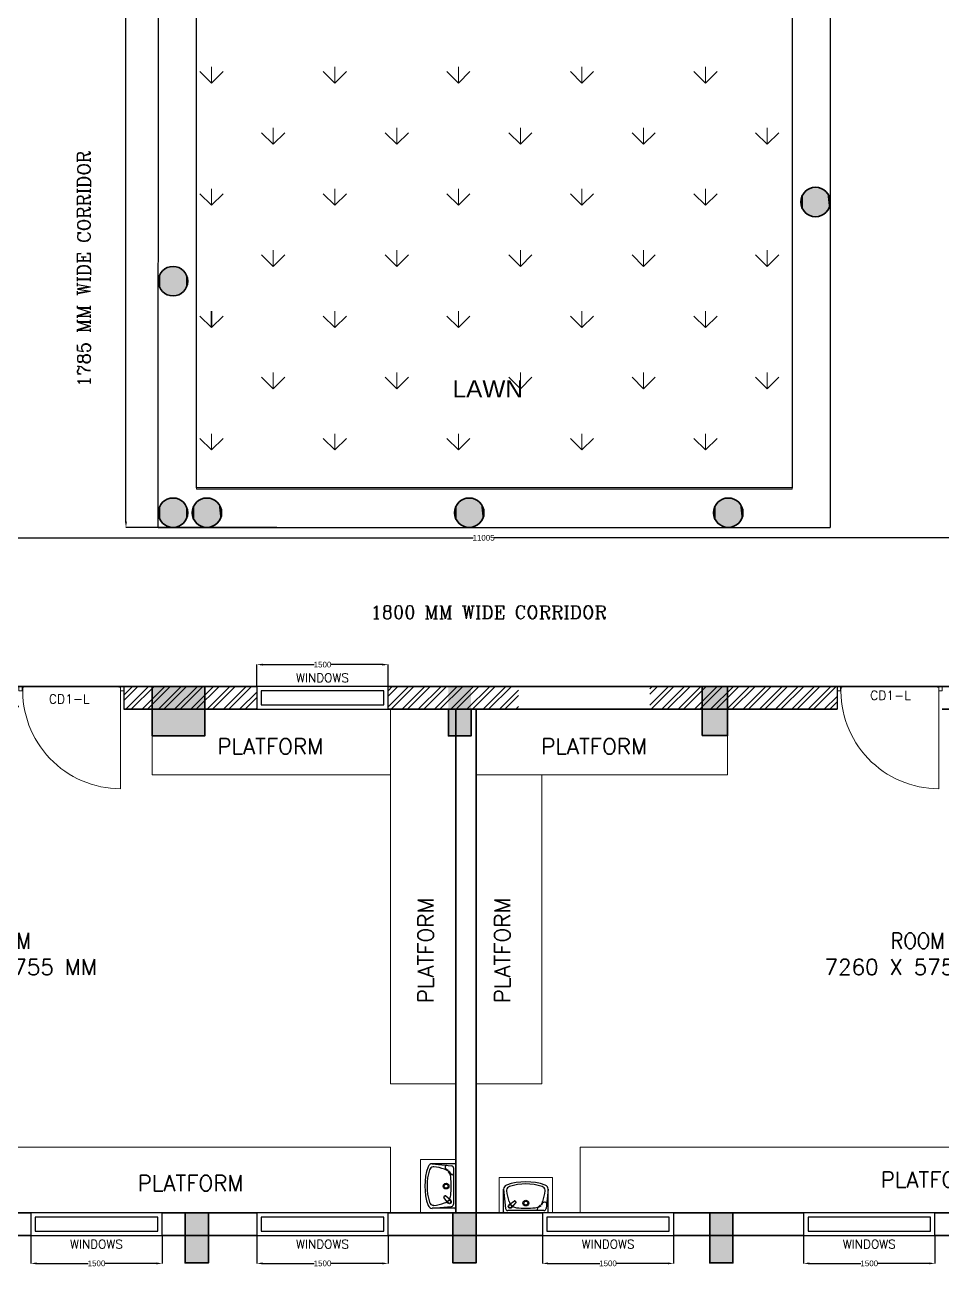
# Model space of a CAD drawing. Extents: x -29638 to 39922, y -31742 to 20224.
# Drawn here: x 15656 to 26139, y -20351 to -6149 of the extents above; entities that cross this region are included whole.
import ezdxf

# ---------------------------------------------------------------- set-up
doc = ezdxf.new("R2010")
doc.units = 0
doc.header["$LTSCALE"] = 0.5
doc.header["$MEASUREMENT"] = 0
doc.header["$PDMODE"] = 32
for name, color, linetype, lineweight in [('1', 7, 'Continuous', 9), ('1200x2100 Door', 5, 'Continuous', 5), ('COL', 1, 'Continuous', 35), ('Furniture', 30, 'Continuous', 13), ('Hatch-1', 8, 'Continuous', 5), ('wall-1', 7, 'Continuous', 35)]:
    doc.layers.add(name, color=color, linetype=linetype, lineweight=lineweight)
for name, color, linetype in [('Asbuilt', 7, 'Continuous'), ('PDF_Text', 5, 'Continuous'), ('PDF_WALL', 1, 'Continuous'), ('SA-FUR', 3, 'Continuous'), ('WC-DET1', 8, 'Continuous'), ('WC-DET2', 10, 'Continuous'), ('WC-OUT', 7, 'Continuous')]:
    doc.layers.add(name, color=color, linetype=linetype)
doc.styles.add('PDF Arial', font='arial.ttf')
doc.styles.add('RomanS', font='romans.shx')
doc.styles.get("Standard").update_dxf_attribs({"font": 'arial.ttf'})
doc.dimstyles.new('Sa-dim', dxfattribs={"dimtxt": 65, "dimasz": 65, "dimexe": 0, "dimexo": 0, "dimtad": 0, "dimdec": 0, "dimdsep": 46, "dimtxsty": 'Standard', "dimcen": 0, "dimclrd": 7, "dimclre": 7, "dimclrt": 1, "dimadec": 0, "dimazin": 0, "dimtfac": 1, "dimtdec": 0, "dimtmove": 0, "dimatfit": 3, "dimfxl": 1, "dimarcsym": 0})
pattern_1 = [(45, (-68891.78, 2e-13), (-92.80777, 92.80777), []), (45, (-68829.9, 2e-13), (-92.80777, 92.80777), [])]

# ---------------------------------------------------------------- blocks, each defined once
blk = doc.blocks.new('*U71')
at = {"color": 5}
blk.add_wipeout([(50, 400), (50, 240), (1450, 240), (1450, 400)], dxfattribs=at)
blk.add_wipeout([(0, 450), (0, 190), (1500, 190), (1500, 450)], dxfattribs=at)
for points in [[(0, 450), (0, 190), (1500, 190), (1500, 450)], [(50, 400), (50, 240), (1450, 240), (1450, 400)]]:
    blk.add_lwpolyline(points, close=True, dxfattribs=at)
blk = doc.blocks.new('*D82')
at = {"layer": 'Defpoints', "color": 0}
for p in [(18307, -19988), (19807, -19988), (19807, -20308)]:
    blk.add_point(p, dxfattribs=at)
at = {"layer": 'SA-FUR', "color": 7, "lineweight": -2}
for p, q in [((18307, -19988), (18307, -20308)), ((19807, -19988), (19807, -20308)), ((18372, -20308), (18962, -20308)), ((19742, -20308), (19151, -20308))]:
    blk.add_line(p, q, dxfattribs=at)
at = {"layer": 'SA-FUR', "color": 7}
for points in [[(18372, -20297), (18372, -20319), (18307, -20308)], [(19742, -20297), (19742, -20319), (19807, -20308)]]:
    blk.add_solid(points, dxfattribs=at)
at = {"layer": 'SA-FUR', "color": 1, "insert": (19057, -20308), "char_height": 65, "attachment_point": 5}
blk.add_mtext('1500', dxfattribs=at)
blk = doc.blocks.new('*D83')
at = {"layer": 'Defpoints', "color": 0}
for p in [(24556, -19988), (26056, -19988), (26056, -20308)]:
    blk.add_point(p, dxfattribs=at)
at = {"layer": 'SA-FUR', "color": 7, "lineweight": -2}
for p, q in [((24556, -19988), (24556, -20308)), ((26056, -19988), (26056, -20308)), ((24621, -20308), (25211, -20308)), ((25991, -20308), (25400, -20308))]:
    blk.add_line(p, q, dxfattribs=at)
at = {"layer": 'SA-FUR', "color": 7}
for points in [[(24621, -20297), (24621, -20319), (24556, -20308)], [(25991, -20297), (25991, -20319), (26056, -20308)]]:
    blk.add_solid(points, dxfattribs=at)
at = {"layer": 'SA-FUR', "color": 1, "insert": (25306, -20308), "char_height": 65, "attachment_point": 5}
blk.add_mtext('1500', dxfattribs=at)
blk = doc.blocks.new('*D91')
at = {"layer": 'Defpoints', "color": 0}
for p in [(19807, -13463), (18307, -13713), (19807, -13713)]:
    blk.add_point(p, dxfattribs=at)
at = {"layer": 'SA-FUR', "color": 7, "lineweight": -2}
for p, q in [((18307, -13713), (18307, -13463)), ((18372, -13463), (18962, -13463)), ((19742, -13463), (19151, -13463)), ((19807, -13713), (19807, -13463))]:
    blk.add_line(p, q, dxfattribs=at)
at = {"layer": 'SA-FUR', "color": 7}
for points in [[(18372, -13452), (18372, -13474), (18307, -13463)], [(19742, -13452), (19742, -13474), (19807, -13463)]]:
    blk.add_solid(points, dxfattribs=at)
at = {"layer": 'SA-FUR', "color": 1, "insert": (19057, -13463), "char_height": 65, "attachment_point": 5}
blk.add_mtext('1500', dxfattribs=at)
blk = doc.blocks.new('*D93')
at = {"layer": 'Defpoints', "color": 0}
for p in [(15724, -19988), (17224, -19988), (17224, -20308)]:
    blk.add_point(p, dxfattribs=at)
at = {"layer": 'SA-FUR', "color": 7, "lineweight": -2}
for p, q in [((15724, -19988), (15724, -20308)), ((17224, -19988), (17224, -20308)), ((15789, -20308), (16379, -20308)), ((17159, -20308), (16568, -20308))]:
    blk.add_line(p, q, dxfattribs=at)
at = {"layer": 'SA-FUR', "color": 7}
for points in [[(15789, -20297), (15789, -20319), (15724, -20308)], [(17159, -20297), (17159, -20319), (17224, -20308)]]:
    blk.add_solid(points, dxfattribs=at)
at = {"layer": 'SA-FUR', "color": 1, "insert": (16474, -20308), "char_height": 65, "attachment_point": 5}
blk.add_mtext('1500', dxfattribs=at)
blk = doc.blocks.new('SD 1200x2100')
at = {"layer": '1200x2100 Door'}
for p, q in [((289771, 46662), (289771, 46712)), ((289771, 46712), (289829, 46712)), ((289771, 46662), (289771, 46712)), ((289771, 46662), (289809, 46662)), ((289809, 46662), (289809, 46705)), ((289809, 46705), (289829, 46705)), ((289829, 46705), (289829, 46712)), ((290971, 46712), (290913, 46712)), ((290913, 46705), (290913, 46712)), ((290933, 46705), (290913, 46705)), ((290933, 46662), (290933, 46705)), ((290971, 46662), (290933, 46662)), ((290933, 46662), (290933, 45544)), ((290971, 46662), (290971, 46712))]:
    blk.add_line(p, q, dxfattribs=at)
blk.add_arc((290933, 46662), 1118, 177.4426, 270, dxfattribs=at)
blk = doc.blocks.new('A$Cf2d5b89f')
at = {"layer": 'WC-DET1'}
for p, q in [((-254, -268), (-232, -47)), ((-207, -25), (207, -25)), ((-183, -88), (-191, -109)), ((-178, -92), (-182, -88)), ((-172, -75), (-142, -59)), ((-169, -80), (-172, -77)), ((165, -57), (112, -115)), ((112, -122), (124, -135)), ((194, -88), (131, -135)), ((254, -268), (232, -47))]:
    blk.add_line(p, q, dxfattribs=at)
for centre, radius in [((0, -110), 22.5), ((180, -72), 17.5)]:
    blk.add_circle(centre, radius, dxfattribs=at)
for centre, radius, start, end in [((-216, -94), 25.6, 209.6765, 262.1744), ((-207, -50), 25, 90, 174.1371), ((264, -296), 487, 159.6568, 174.6623), ((-212, -44), 76.2, 264.3519, 268.5983), ((-212, -95), 25, 266.931, 325.9016), ((-96, -156), 100, 144.6532, 162.9621), ((-182, -89), 1, 43.4655, 145.9016), ((-182, -95), 5, 324.6532, 43.4655), ((-171, -76), 1, 121.0294, 223.4655), ((-165, -77), 5, 223.4655, 311.0008), ((-96, -156), 100, 95.5686, 131.0008), ((-143, -37), 12.3, 18.1286, 87.6417), ((-155, -38), 25, 301.0294, 0), ((-153, -41), 23.3, 7.7155, 21.1094), ((0, -1029), 978, 83.7806, 96.2194), ((96, -156), 100, 56.8383, 84.4314), ((115, -119), 5, 135.3271, 224.3233), ((127, -131), 5, 224.3233, 307.4212), ((96, -156), 100, 17.0379, 34.3564), ((-264, -296), 487, 5.3377, 20.3432), ((207, -50), 25, 5.8629, 90), ((-190, -254), 30, 172.6512, 189.1116), ((-171, -251), 50, 189.1116, 252.9473), ((171, -251), 50, 287.0527, 350.8884), ((190, -254), 30, 350.8884, 7.3488), ((0, 290), 618, 252.5422, 287.4578)]:
    blk.add_arc(centre, radius, start, end, dxfattribs=at)
at = {"layer": 'WC-DET2'}
for centre, radius in [((0, -110), 32.5), ((180, -72), 21.4)]:
    blk.add_circle(centre, radius, dxfattribs=at)
at = {"layer": 'WC-OUT'}
for p, q in [((-245, 0), (245, 0)), ((-254, -10), (-254, -268)), ((254, -10), (254, -268))]:
    blk.add_line(p, q, dxfattribs=at)
for centre, radius, start, end in [((-245, -10), 10, 90, 180), ((245, -10), 10, 0, 90), ((-205, -268), 50, 180, 250.8279), ((205, -268), 50, 289.1721, 0), ((0, 320), 673, 250.8279, 289.1721)]:
    blk.add_arc(centre, radius, start, end, dxfattribs=at)
blk = doc.blocks.new('A$C40424e03')
blk.add_lwpolyline([(674, 1604), (1282, 1604), (1282, 2007), (674, 2007)], close=True)
at = {"xscale": -1}
blk.add_blockref('A$Cf2d5b89f', (978, 2007), dxfattribs=at)
blk = doc.blocks.new('*D108')
at = {"layer": 'Defpoints', "color": 0}
for p in [(21570, -19988), (23070, -19988), (23070, -20308)]:
    blk.add_point(p, dxfattribs=at)
at = {"layer": 'SA-FUR', "color": 7, "lineweight": -2}
for p, q in [((21570, -19988), (21570, -20308)), ((23070, -19988), (23070, -20308)), ((21635, -20308), (22226, -20308)), ((23005, -20308), (22415, -20308))]:
    blk.add_line(p, q, dxfattribs=at)
at = {"layer": 'SA-FUR', "color": 7}
for points in [[(21635, -20297), (21635, -20319), (21570, -20308)], [(23005, -20297), (23005, -20319), (23070, -20308)]]:
    blk.add_solid(points, dxfattribs=at)
at = {"layer": 'SA-FUR', "color": 1, "insert": (22320, -20308), "char_height": 65, "attachment_point": 5}
blk.add_mtext('1500', dxfattribs=at)
blk = doc.blocks.new('*D157')
at = {"color": 7, "lineweight": -2}
for p, q in [((18534, 6685), (16811, 6685)), ((16811, 6620), (16811, -2486)), ((16811, -11830), (16811, -2725)), ((18534, -11895), (16811, -11895))]:
    blk.add_line(p, q, dxfattribs=at)
at = {"color": 7}
for points in [[(16800, 6620), (16822, 6620), (16811, 6685)], [(16800, -11830), (16822, -11830), (16811, -11895)]]:
    blk.add_solid(points, dxfattribs=at)
at = {"layer": 'Defpoints', "color": 0}
for p in [(18534, 6685), (16811, -11895), (18534, -11895)]:
    blk.add_point(p, dxfattribs=at)
at = {"color": 1, "insert": (16811, -2605), "char_height": 65, "attachment_point": 5, "rotation": 90}
blk.add_mtext('18580', dxfattribs=at)
blk = doc.blocks.new('*D159')
at = {"color": 7, "lineweight": -2}
for p, q in [((15461, -12013), (20778, -12013)), ((26336, -12013), (21018, -12013))]:
    blk.add_line(p, q, dxfattribs=at)
at = {"color": 7}
for points in [[(15461, -12002), (15461, -12024), (15396, -12013)], [(26336, -12002), (26336, -12024), (26401, -12013)]]:
    blk.add_solid(points, dxfattribs=at)
at = {"layer": 'Defpoints', "color": 0}
for p in [(15396, -12013), (26401, -12013), (26401, -12013)]:
    blk.add_point(p, dxfattribs=at)
at = {"color": 1, "insert": (20898, -12013), "char_height": 65, "attachment_point": 5}
blk.add_mtext('11005', dxfattribs=at)

msp = doc.modelspace()

# ---------------------------------------------------------------- hatches: boundary and pattern name
at = {"layer": 'COL'}
h = msp.add_hatch(color=256, dxfattribs=at)
h.dxf.hatch_style = 1
h.paths.add_polyline_path([(17711.6, -13713.3), (17111.6, -13713.3), (17111.6, -14278.3), (17711.6, -14278.3)])
h = msp.add_hatch(color=256, dxfattribs=at)
h.dxf.hatch_style = 1
h.paths.add_polyline_path([(20755.6, -13713.3), (20495.6, -13713.3), (20495.6, -14278.3), (20755.6, -14278.3)])
h = msp.add_hatch(color=256, dxfattribs=at)
h.dxf.hatch_style = 1
h.paths.add_polyline_path([(23685.6, -13713.3), (23395.6, -13713.3), (23395.6, -14273.3), (23685.6, -14273.3)])
h = msp.add_hatch(color=256, dxfattribs=at)
h.dxf.hatch_style = 1
h.paths.add_polyline_path([(17752.6, -19728.3), (17487.6, -19728.3), (17487.6, -20303.3), (17752.6, -20303.3)])
h = msp.add_hatch(color=256, dxfattribs=at)
h.dxf.hatch_style = 1
h.paths.add_polyline_path([(20812.6, -19728.3), (20547.6, -19728.3), (20547.6, -20303.3), (20812.6, -20303.3)])
h = msp.add_hatch(color=256, dxfattribs=at)
h.dxf.hatch_style = 1
h.paths.add_polyline_path([(23747.6, -19728.3), (23482.6, -19728.3), (23482.6, -20303.3), (23747.6, -20303.3)])
at = {"layer": 'Hatch-1'}
h = msp.add_hatch(dxfattribs=at)
h.set_pattern_fill('ANSI32,_O', color=256, scale=350)
h.set_pattern_definition(pattern_1)
h.paths.add_polyline_path([(18306.6, -13973.3), (18306.6, -13713.3), (16787.6, -13713.3), (16787.6, -13973.3)])
h = msp.add_hatch(dxfattribs=at)
h.set_pattern_fill('ANSI32,_O', color=256, scale=350)
h.set_pattern_definition(pattern_1)
h.paths.add_polyline_path([(21298.1, -13973.3), (21298.1, -13713.3), (19806.6, -13713.3), (19806.6, -13973.3)])
h = msp.add_hatch(dxfattribs=at)
h.set_pattern_fill('ANSI32,_O', color=256, scale=350)
h.set_pattern_definition(pattern_1)
h.paths.add_polyline_path([(24938.6, -13713.3), (22798.1, -13713.3), (22798.1, -13973.3), (24938.6, -13973.3)])

# ---------------------------------------------------------------- linework, layer by layer
at = {"layer": 'Asbuilt'}
for p in [(24860.6, 6684.7, 2637.8), (17180.6, -11895.3, 2637.8)]:
    msp.add_line(p, (24860.6, -11895.3, 2637.8), dxfattribs=at)
at = {"layer": 'Asbuilt', "elevation": 2637.8}
msp.add_lwpolyline([(17617.6, 6055.8), (24423.6, 6055.8), (24423.6, -11440.3), (17617.6, -11440.3)], close=True, dxfattribs=at)
at = {"layer": 'COL'}
for q in [(17653.6, -9477.7, 2637.8), (17787, -9424.1, 2637.8)]:
    msp.add_line((17787, -9609.7, 2637.8), q, dxfattribs=at)
at = {"layer": 'COL', "elevation": 2637.8}
for points in [[(17111.6, -14278.3), (17711.6, -14278.3), (17711.6, -13713.3), (17111.6, -13713.3)], [(23395.6, -14273.3), (23685.6, -14273.3), (23685.6, -13713.3), (23395.6, -13713.3)], [(20755.6, -13973.3), (20495.6, -13973.3), (20495.6, -14278.3), (20755.6, -14278.3)], [(17487.6, -19728.3), (17752.6, -19728.3), (17752.6, -20303.3), (17487.6, -20303.3)], [(20547.6, -19728.3), (20812.6, -19728.3), (20812.6, -20303.3), (20547.6, -20303.3)], [(23482.6, -19728.3), (23747.6, -19728.3), (23747.6, -20303.3), (23482.6, -20303.3)]]:
    msp.add_lwpolyline(points, close=True, dxfattribs=at)
at = {"layer": 'COL'}
for centre in [(24692.1, -8174.3, 2637.8), (17349.1, -9079.8, 2637.8), (17349.1, -11726.8, 2637.8), (17736.1, -11726.8, 2637.8), (20734.1, -11726.8, 2637.8), (23694.1, -11726.8, 2637.8)]:
    msp.add_circle(centre, 168.5, dxfattribs=at)
for points in [[(24547.7, -8261.2, 2637.8), (24532.4, -8120.5, 2637.8), (24547.7, -8087.5, 2637.8)], [(24569.8, -8290.2, 2637.8), (24547.7, -8087.5, 2637.8), (24569.8, -8058.4, 2637.8)], [(24547.7, -8261.2, 2637.8), (24547.7, -8087.5, 2637.8), (24569.8, -8290.2, 2637.8)], [(24597.6, -8313.8, 2637.8), (24569.8, -8058.4, 2637.8), (24597.6, -8034.9, 2637.8)], [(24569.8, -8290.2, 2637.8), (24569.8, -8058.4, 2637.8), (24597.6, -8313.8, 2637.8)], [(24629.7, -8330.9, 2637.8), (24597.6, -8034.9, 2637.8), (24629.7, -8017.8, 2637.8)], [(24597.6, -8313.8, 2637.8), (24597.6, -8034.9, 2637.8), (24629.7, -8330.9, 2637.8)], [(24664.9, -8340.6, 2637.8), (24629.7, -8017.8, 2637.8), (24664.9, -8008, 2637.8)], [(24629.7, -8330.9, 2637.8), (24629.7, -8017.8, 2637.8), (24664.9, -8340.6, 2637.8)], [(24701.2, -8342.6, 2637.8), (24664.9, -8008, 2637.8), (24701.2, -8006.1, 2637.8)], [(24664.9, -8340.6, 2637.8), (24664.9, -8008, 2637.8), (24701.2, -8342.6, 2637.8)], [(24701.2, -8342.6, 2637.8), (24701.2, -8006.1, 2637.8), (24737.2, -8336.7, 2637.8)], [(24737.2, -8336.7, 2637.8), (24701.2, -8006.1, 2637.8), (24737.2, -8012, 2637.8)], [(24737.2, -8336.7, 2637.8), (24737.2, -8012, 2637.8), (24771, -8323.2, 2637.8)], [(24771, -8323.2, 2637.8), (24737.2, -8012, 2637.8), (24771, -8025.5, 2637.8)], [(24771, -8323.2, 2637.8), (24771, -8025.5, 2637.8), (24801.2, -8302.7, 2637.8)], [(24801.2, -8302.7, 2637.8), (24771, -8025.5, 2637.8), (24801.2, -8045.9, 2637.8)], [(24801.2, -8302.7, 2637.8), (24801.2, -8045.9, 2637.8), (24826.3, -8276.3, 2637.8)], [(24826.3, -8276.3, 2637.8), (24801.2, -8045.9, 2637.8), (24826.3, -8072.4, 2637.8)], [(24826.3, -8276.3, 2637.8), (24826.3, -8072.4, 2637.8), (24845, -8245.1, 2637.8)], [(24845, -8245.1, 2637.8), (24826.3, -8072.4, 2637.8), (24845, -8103.6, 2637.8)], [(24532.4, -8228.1, 2637.8), (24524.6, -8156.1, 2637.8), (24532.4, -8120.5, 2637.8)], [(24524.6, -8192.5, 2637.8), (24524.6, -8156.1, 2637.8), (24532.4, -8228.1, 2637.8)], [(24532.4, -8228.1, 2637.8), (24532.4, -8120.5, 2637.8), (24547.7, -8261.2, 2637.8)], [(24845, -8245.1, 2637.8), (24845, -8103.6, 2637.8), (24856.7, -8210.5, 2637.8)], [(24856.7, -8210.5, 2637.8), (24845, -8103.6, 2637.8), (24856.7, -8138.1, 2637.8)], [(24856.7, -8210.5, 2637.8), (24856.7, -8138.1, 2637.8), (24860.6, -8174.3, 2637.8)], [(17248.7, -9214.2, 2637.8), (17226.8, -8963.9, 2637.8), (17248.7, -8945.3, 2637.8)], [(17254.6, -9219.2, 2637.8), (17248.7, -8945.3, 2637.8), (17254.6, -8940.3, 2637.8)], [(17248.7, -9214.2, 2637.8), (17248.7, -8945.3, 2637.8), (17254.6, -9219.2, 2637.8)], [(17280.9, -9233.2, 2637.8), (17254.6, -8940.3, 2637.8), (17280.9, -8926.4, 2637.8)], [(17254.6, -9219.2, 2637.8), (17254.6, -8940.3, 2637.8), (17280.9, -9233.2, 2637.8)], [(17286.7, -9236.3, 2637.8), (17280.9, -8926.4, 2637.8), (17286.7, -8923.2, 2637.8)], [(17280.9, -9233.2, 2637.8), (17280.9, -8926.4, 2637.8), (17286.7, -9236.3, 2637.8)], [(17316, -9244.4, 2637.8), (17286.7, -8923.2, 2637.8), (17316, -8915.1, 2637.8)], [(17286.7, -9236.3, 2637.8), (17286.7, -8923.2, 2637.8), (17316, -9244.4, 2637.8)], [(17321.9, -9246.1, 2637.8), (17316, -8915.1, 2637.8), (17321.9, -8913.5, 2637.8)], [(17316, -9244.4, 2637.8), (17316, -8915.1, 2637.8), (17321.9, -9246.1, 2637.8)], [(17352.4, -9247.7, 2637.8), (17321.9, -8913.5, 2637.8), (17352.4, -8911.8, 2637.8)], [(17321.9, -9246.1, 2637.8), (17321.9, -8913.5, 2637.8), (17352.4, -9247.7, 2637.8)], [(17358.2, -9248, 2637.8), (17352.4, -8911.8, 2637.8), (17358.2, -8911.5, 2637.8)], [(17352.4, -9247.7, 2637.8), (17352.4, -8911.8, 2637.8), (17358.2, -9248, 2637.8)], [(17358.2, -9248, 2637.8), (17358.2, -8911.5, 2637.8), (17388.3, -9243.1, 2637.8)], [(17388.3, -9243.1, 2637.8), (17358.2, -8911.5, 2637.8), (17388.3, -8916.4, 2637.8)], [(17388.3, -9243.1, 2637.8), (17388.3, -8916.4, 2637.8), (17394.2, -9242.1, 2637.8)], [(17394.2, -9242.1, 2637.8), (17388.3, -8916.4, 2637.8), (17394.2, -8917.4, 2637.8)], [(17394.2, -9242.1, 2637.8), (17394.2, -8917.4, 2637.8), (17422.2, -9231, 2637.8)], [(17422.2, -9231, 2637.8), (17394.2, -8917.4, 2637.8), (17422.2, -8928.6, 2637.8)], [(17422.2, -9231, 2637.8), (17422.2, -8928.6, 2637.8), (17428, -9228.6, 2637.8)], [(17428, -9228.6, 2637.8), (17422.2, -8928.6, 2637.8), (17428, -8930.9, 2637.8)], [(17428, -9228.6, 2637.8), (17428, -8930.9, 2637.8), (17452.3, -9212.2, 2637.8)], [(17452.3, -9212.2, 2637.8), (17428, -8930.9, 2637.8), (17452.3, -8947.4, 2637.8)], [(17183.6, -9106.9, 2637.8), (17181.6, -9061.6, 2637.8), (17183.6, -9052.7, 2637.8)], [(17181.6, -9098, 2637.8), (17181.6, -9061.6, 2637.8), (17183.6, -9106.9, 2637.8)], [(17189.4, -9133.6, 2637.8), (17183.6, -9052.7, 2637.8), (17189.4, -9026, 2637.8)], [(17183.6, -9106.9, 2637.8), (17183.6, -9052.7, 2637.8), (17189.4, -9133.6, 2637.8)], [(17198.9, -9153.9, 2637.8), (17189.4, -9026, 2637.8), (17198.9, -9005.6, 2637.8)], [(17189.4, -9133.6, 2637.8), (17189.4, -9026, 2637.8), (17198.9, -9153.9, 2637.8)], [(17204.7, -9166.6, 2637.8), (17198.9, -9005.6, 2637.8), (17204.7, -8992.9, 2637.8)], [(17198.9, -9153.9, 2637.8), (17198.9, -9005.6, 2637.8), (17204.7, -9166.6, 2637.8)], [(17220.9, -9187.9, 2637.8), (17204.7, -8992.9, 2637.8), (17220.9, -8971.6, 2637.8)], [(17204.7, -9166.6, 2637.8), (17204.7, -8992.9, 2637.8), (17220.9, -9187.9, 2637.8)], [(17226.8, -9195.6, 2637.8), (17220.9, -8971.6, 2637.8), (17226.8, -8963.9, 2637.8)], [(17220.9, -9187.9, 2637.8), (17220.9, -8971.6, 2637.8), (17226.8, -9195.6, 2637.8)], [(17226.8, -9195.6, 2637.8), (17226.8, -8963.9, 2637.8), (17248.7, -9214.2, 2637.8)], [(17452.3, -9212.2, 2637.8), (17452.3, -8947.4, 2637.8), (17458.2, -9208.2, 2637.8)], [(17458.2, -9208.2, 2637.8), (17452.3, -8947.4, 2637.8), (17458.2, -8951.3, 2637.8)], [(17458.2, -9208.2, 2637.8), (17458.2, -8951.3, 2637.8), (17477.4, -9187.9, 2637.8)], [(17477.4, -9187.9, 2637.8), (17458.2, -8951.3, 2637.8), (17477.4, -8971.6, 2637.8)], [(17477.4, -9187.9, 2637.8), (17477.4, -8971.6, 2637.8), (17483.3, -9181.7, 2637.8)], [(17483.3, -9181.7, 2637.8), (17477.4, -8971.6, 2637.8), (17483.3, -8977.8, 2637.8)], [(17483.3, -9181.7, 2637.8), (17483.3, -8977.8, 2637.8), (17496.2, -9160.3, 2637.8)], [(17496.2, -9160.3, 2637.8), (17483.3, -8977.8, 2637.8), (17496.2, -8999.3, 2637.8)], [(17496.2, -9160.3, 2637.8), (17496.2, -8999.3, 2637.8), (17502, -9150.5, 2637.8)], [(17502, -9150.5, 2637.8), (17496.2, -8999.3, 2637.8), (17502, -9009, 2637.8)], [(17502, -9150.5, 2637.8), (17502, -9009, 2637.8), (17507.8, -9133.4, 2637.8)], [(17507.8, -9133.4, 2637.8), (17502, -9009, 2637.8), (17507.8, -9026.1, 2637.8)], [(17507.8, -9133.4, 2637.8), (17507.8, -9026.1, 2637.8), (17511.7, -9121.7, 2637.8)], [(17511.7, -9121.7, 2637.8), (17507.8, -9026.1, 2637.8), (17511.7, -9037.8, 2637.8)], [(17511.7, -9121.7, 2637.8), (17511.7, -9037.8, 2637.8), (17513.7, -9116, 2637.8)], [(17513.7, -9116, 2637.8), (17511.7, -9037.8, 2637.8), (17513.7, -9043.5, 2637.8)], [(17513.7, -9116, 2637.8), (17513.7, -9043.5, 2637.8), (17517.6, -9079.8, 2637.8)], [(17204.7, -11813.6, 2637.8), (17198.9, -11652.6, 2637.8), (17204.7, -11639.9, 2637.8)], [(17220.9, -11834.9, 2637.8), (17204.7, -11639.9, 2637.8), (17220.9, -11618.6, 2637.8)], [(17204.7, -11813.6, 2637.8), (17204.7, -11639.9, 2637.8), (17220.9, -11834.9, 2637.8)], [(17226.8, -11842.6, 2637.8), (17220.9, -11618.6, 2637.8), (17226.8, -11610.9, 2637.8)], [(17220.9, -11834.9, 2637.8), (17220.9, -11618.6, 2637.8), (17226.8, -11842.6, 2637.8)], [(17248.7, -11861.2, 2637.8), (17226.8, -11610.9, 2637.8), (17248.7, -11592.3, 2637.8)], [(17226.8, -11842.6, 2637.8), (17226.8, -11610.9, 2637.8), (17248.7, -11861.2, 2637.8)], [(17254.6, -11866.2, 2637.8), (17248.7, -11592.3, 2637.8), (17254.6, -11587.3, 2637.8)], [(17248.7, -11861.2, 2637.8), (17248.7, -11592.3, 2637.8), (17254.6, -11866.2, 2637.8)], [(17280.9, -11880.2, 2637.8), (17254.6, -11587.3, 2637.8), (17280.9, -11573.4, 2637.8)], [(17254.6, -11866.2, 2637.8), (17254.6, -11587.3, 2637.8), (17280.9, -11880.2, 2637.8)], [(17286.7, -11883.3, 2637.8), (17280.9, -11573.4, 2637.8), (17286.7, -11570.2, 2637.8)], [(17280.9, -11880.2, 2637.8), (17280.9, -11573.4, 2637.8), (17286.7, -11883.3, 2637.8)], [(17316, -11891.4, 2637.8), (17286.7, -11570.2, 2637.8), (17316, -11562.1, 2637.8)], [(17286.7, -11883.3, 2637.8), (17286.7, -11570.2, 2637.8), (17316, -11891.4, 2637.8)], [(17321.9, -11893.1, 2637.8), (17316, -11562.1, 2637.8), (17321.9, -11560.5, 2637.8)], [(17316, -11891.4, 2637.8), (17316, -11562.1, 2637.8), (17321.9, -11893.1, 2637.8)], [(17352.4, -11894.7, 2637.8), (17321.9, -11560.5, 2637.8), (17352.4, -11558.8, 2637.8)], [(17321.9, -11893.1, 2637.8), (17321.9, -11560.5, 2637.8), (17352.4, -11894.7, 2637.8)], [(17358.2, -11895, 2637.8), (17352.4, -11558.8, 2637.8), (17358.2, -11558.5, 2637.8)], [(17352.4, -11894.7, 2637.8), (17352.4, -11558.8, 2637.8), (17358.2, -11895, 2637.8)], [(17358.2, -11895, 2637.8), (17358.2, -11558.5, 2637.8), (17388.3, -11890.1, 2637.8)], [(17388.3, -11890.1, 2637.8), (17358.2, -11558.5, 2637.8), (17388.3, -11563.4, 2637.8)], [(17388.3, -11890.1, 2637.8), (17388.3, -11563.4, 2637.8), (17394.2, -11889.1, 2637.8)], [(17394.2, -11889.1, 2637.8), (17388.3, -11563.4, 2637.8), (17394.2, -11564.4, 2637.8)], [(17394.2, -11889.1, 2637.8), (17394.2, -11564.4, 2637.8), (17422.2, -11878, 2637.8)], [(17422.2, -11878, 2637.8), (17394.2, -11564.4, 2637.8), (17422.2, -11575.6, 2637.8)], [(17422.2, -11878, 2637.8), (17422.2, -11575.6, 2637.8), (17428, -11875.6, 2637.8)], [(17428, -11875.6, 2637.8), (17422.2, -11575.6, 2637.8), (17428, -11577.9, 2637.8)], [(17428, -11875.6, 2637.8), (17428, -11577.9, 2637.8), (17452.3, -11859.2, 2637.8)], [(17452.3, -11859.2, 2637.8), (17428, -11577.9, 2637.8), (17452.3, -11594.4, 2637.8)], [(17452.3, -11859.2, 2637.8), (17452.3, -11594.4, 2637.8), (17458.2, -11855.2, 2637.8)], [(17458.2, -11855.2, 2637.8), (17452.3, -11594.4, 2637.8), (17458.2, -11598.3, 2637.8)], [(17458.2, -11855.2, 2637.8), (17458.2, -11598.3, 2637.8), (17477.4, -11834.9, 2637.8)], [(17477.4, -11834.9, 2637.8), (17458.2, -11598.3, 2637.8), (17477.4, -11618.6, 2637.8)], [(17477.4, -11834.9, 2637.8), (17477.4, -11618.6, 2637.8), (17483.3, -11828.7, 2637.8)], [(17483.3, -11828.7, 2637.8), (17477.4, -11618.6, 2637.8), (17483.3, -11624.8, 2637.8)], [(17483.3, -11828.7, 2637.8), (17483.3, -11624.8, 2637.8), (17496.2, -11807.3, 2637.8)], [(17496.2, -11807.3, 2637.8), (17483.3, -11624.8, 2637.8), (17496.2, -11646.3, 2637.8)], [(17591.7, -11813.6, 2637.8), (17576.4, -11673, 2637.8), (17591.7, -11639.9, 2637.8)], [(17613.8, -11842.6, 2637.8), (17591.7, -11639.9, 2637.8), (17613.8, -11610.9, 2637.8)], [(17591.7, -11813.6, 2637.8), (17591.7, -11639.9, 2637.8), (17613.8, -11842.6, 2637.8)], [(17641.6, -11866.2, 2637.8), (17613.8, -11610.9, 2637.8), (17641.6, -11587.3, 2637.8)], [(17613.8, -11842.6, 2637.8), (17613.8, -11610.9, 2637.8), (17641.6, -11866.2, 2637.8)], [(17673.7, -11883.3, 2637.8), (17641.6, -11587.3, 2637.8), (17673.7, -11570.2, 2637.8)], [(17641.6, -11866.2, 2637.8), (17641.6, -11587.3, 2637.8), (17673.7, -11883.3, 2637.8)], [(17708.9, -11893.1, 2637.8), (17673.7, -11570.2, 2637.8), (17708.9, -11560.5, 2637.8)], [(17673.7, -11883.3, 2637.8), (17673.7, -11570.2, 2637.8), (17708.9, -11893.1, 2637.8)], [(17745.2, -11895, 2637.8), (17708.9, -11560.5, 2637.8), (17745.2, -11558.5, 2637.8)], [(17708.9, -11893.1, 2637.8), (17708.9, -11560.5, 2637.8), (17745.2, -11895, 2637.8)], [(17745.2, -11895, 2637.8), (17745.2, -11558.5, 2637.8), (17781.2, -11889.1, 2637.8)], [(17781.2, -11889.1, 2637.8), (17745.2, -11558.5, 2637.8), (17781.2, -11564.4, 2637.8)], [(17781.2, -11889.1, 2637.8), (17781.2, -11564.4, 2637.8), (17815, -11875.6, 2637.8)], [(17815, -11875.6, 2637.8), (17781.2, -11564.4, 2637.8), (17815, -11577.9, 2637.8)], [(17815, -11875.6, 2637.8), (17815, -11577.9, 2637.8), (17845.2, -11855.2, 2637.8)], [(17845.2, -11855.2, 2637.8), (17815, -11577.9, 2637.8), (17845.2, -11598.3, 2637.8)], [(17845.2, -11855.2, 2637.8), (17845.2, -11598.3, 2637.8), (17870.3, -11828.7, 2637.8)], [(17870.3, -11828.7, 2637.8), (17845.2, -11598.3, 2637.8), (17870.3, -11624.8, 2637.8)], [(17870.3, -11828.7, 2637.8), (17870.3, -11624.8, 2637.8), (17889, -11797.5, 2637.8)], [(17889, -11797.5, 2637.8), (17870.3, -11624.8, 2637.8), (17889, -11656, 2637.8)], [(20589.7, -11813.6, 2637.8), (20574.4, -11673, 2637.8), (20589.7, -11639.9, 2637.8)], [(20611.8, -11842.6, 2637.8), (20589.7, -11639.9, 2637.8), (20611.8, -11610.9, 2637.8)], [(20589.7, -11813.6, 2637.8), (20589.7, -11639.9, 2637.8), (20611.8, -11842.6, 2637.8)], [(20639.6, -11866.2, 2637.8), (20611.8, -11610.9, 2637.8), (20639.6, -11587.3, 2637.8)], [(20611.8, -11842.6, 2637.8), (20611.8, -11610.9, 2637.8), (20639.6, -11866.2, 2637.8)], [(20671.7, -11883.3, 2637.8), (20639.6, -11587.3, 2637.8), (20671.7, -11570.2, 2637.8)], [(20639.6, -11866.2, 2637.8), (20639.6, -11587.3, 2637.8), (20671.7, -11883.3, 2637.8)], [(20678.6, -11885.2, 2637.8), (20671.7, -11570.2, 2637.8), (20678.6, -11568.3, 2637.8)], [(20671.7, -11883.3, 2637.8), (20671.7, -11570.2, 2637.8), (20678.6, -11885.2, 2637.8)], [(20686.4, -11887.4, 2637.8), (20678.6, -11568.3, 2637.8), (20686.4, -11566.2, 2637.8)], [(20678.6, -11885.2, 2637.8), (20678.6, -11568.3, 2637.8), (20686.4, -11887.4, 2637.8)], [(20701.7, -11891.6, 2637.8), (20686.4, -11566.2, 2637.8), (20701.7, -11561.9, 2637.8)], [(20686.4, -11887.4, 2637.8), (20686.4, -11566.2, 2637.8), (20701.7, -11891.6, 2637.8)], [(20706.9, -11893.1, 2637.8), (20701.7, -11561.9, 2637.8), (20706.9, -11560.5, 2637.8)], [(20701.7, -11891.6, 2637.8), (20701.7, -11561.9, 2637.8), (20706.9, -11893.1, 2637.8)], [(20723.8, -11894, 2637.8), (20706.9, -11560.5, 2637.8), (20723.8, -11559.6, 2637.8)], [(20706.9, -11893.1, 2637.8), (20706.9, -11560.5, 2637.8), (20723.8, -11894, 2637.8)], [(20743.2, -11895, 2637.8), (20723.8, -11559.6, 2637.8), (20743.2, -11558.5, 2637.8)], [(20723.8, -11894, 2637.8), (20723.8, -11559.6, 2637.8), (20743.2, -11895, 2637.8)], [(20743.2, -11895, 2637.8), (20743.2, -11558.5, 2637.8), (20751.6, -11893.7, 2637.8)], [(20751.6, -11893.7, 2637.8), (20743.2, -11558.5, 2637.8), (20751.6, -11559.9, 2637.8)], [(20751.6, -11893.7, 2637.8), (20751.6, -11559.9, 2637.8), (20779.2, -11889.1, 2637.8)], [(20779.2, -11889.1, 2637.8), (20751.6, -11559.9, 2637.8), (20779.2, -11564.4, 2637.8)], [(20779.2, -11889.1, 2637.8), (20779.2, -11564.4, 2637.8), (20783.7, -11887.3, 2637.8)], [(20783.7, -11887.3, 2637.8), (20779.2, -11564.4, 2637.8), (20783.7, -11566.2, 2637.8)], [(20783.7, -11887.3, 2637.8), (20783.7, -11566.2, 2637.8), (20813, -11875.6, 2637.8)], [(20813, -11875.6, 2637.8), (20783.7, -11566.2, 2637.8), (20813, -11577.9, 2637.8)], [(20813, -11875.6, 2637.8), (20813, -11577.9, 2637.8), (20818.9, -11871.7, 2637.8)], [(20818.9, -11871.7, 2637.8), (20813, -11577.9, 2637.8), (20818.9, -11581.8, 2637.8)], [(20818.9, -11871.7, 2637.8), (20818.9, -11581.8, 2637.8), (20843.2, -11855.2, 2637.8)], [(20843.2, -11855.2, 2637.8), (20818.9, -11581.8, 2637.8), (20843.2, -11598.3, 2637.8)], [(20843.2, -11855.2, 2637.8), (20843.2, -11598.3, 2637.8), (20855.2, -11842.5, 2637.8)], [(20855.2, -11842.5, 2637.8), (20843.2, -11598.3, 2637.8), (20855.2, -11611.1, 2637.8)], [(20855.2, -11842.5, 2637.8), (20855.2, -11611.1, 2637.8), (20868.3, -11828.7, 2637.8)], [(20868.3, -11828.7, 2637.8), (20855.2, -11611.1, 2637.8), (20868.3, -11624.8, 2637.8)], [(20868.3, -11828.7, 2637.8), (20868.3, -11624.8, 2637.8), (20887, -11797.5, 2637.8)], [(20887, -11797.5, 2637.8), (20868.3, -11624.8, 2637.8), (20887, -11656, 2637.8)], [(23549.7, -11813.6, 2637.8), (23534.4, -11673, 2637.8), (23549.7, -11639.9, 2637.8)], [(23571.8, -11842.6, 2637.8), (23549.7, -11639.9, 2637.8), (23571.8, -11610.9, 2637.8)], [(23549.7, -11813.6, 2637.8), (23549.7, -11639.9, 2637.8), (23571.8, -11842.6, 2637.8)], [(23599.6, -11866.2, 2637.8), (23571.8, -11610.9, 2637.8), (23599.6, -11587.3, 2637.8)], [(23571.8, -11842.6, 2637.8), (23571.8, -11610.9, 2637.8), (23599.6, -11866.2, 2637.8)], [(23631.7, -11883.3, 2637.8), (23599.6, -11587.3, 2637.8), (23631.7, -11570.2, 2637.8)], [(23599.6, -11866.2, 2637.8), (23599.6, -11587.3, 2637.8), (23631.7, -11883.3, 2637.8)], [(23666.9, -11893.1, 2637.8), (23631.7, -11570.2, 2637.8), (23666.9, -11560.5, 2637.8)], [(23631.7, -11883.3, 2637.8), (23631.7, -11570.2, 2637.8), (23666.9, -11893.1, 2637.8)], [(23703.2, -11895, 2637.8), (23666.9, -11560.5, 2637.8), (23703.2, -11558.5, 2637.8)], [(23666.9, -11893.1, 2637.8), (23666.9, -11560.5, 2637.8), (23703.2, -11895, 2637.8)], [(23703.2, -11895, 2637.8), (23703.2, -11558.5, 2637.8), (23739.2, -11889.1, 2637.8)], [(23739.2, -11889.1, 2637.8), (23703.2, -11558.5, 2637.8), (23739.2, -11564.4, 2637.8)], [(23739.2, -11889.1, 2637.8), (23739.2, -11564.4, 2637.8), (23773, -11875.6, 2637.8)], [(23773, -11875.6, 2637.8), (23739.2, -11564.4, 2637.8), (23773, -11577.9, 2637.8)], [(23773, -11875.6, 2637.8), (23773, -11577.9, 2637.8), (23803.2, -11855.2, 2637.8)], [(23803.2, -11855.2, 2637.8), (23773, -11577.9, 2637.8), (23803.2, -11598.3, 2637.8)], [(23803.2, -11855.2, 2637.8), (23803.2, -11598.3, 2637.8), (23828.3, -11828.7, 2637.8)], [(23828.3, -11828.7, 2637.8), (23803.2, -11598.3, 2637.8), (23828.3, -11624.8, 2637.8)], [(23828.3, -11828.7, 2637.8), (23828.3, -11624.8, 2637.8), (23847, -11797.5, 2637.8)], [(23847, -11797.5, 2637.8), (23828.3, -11624.8, 2637.8), (23847, -11656, 2637.8)], [(17183.6, -11753.9, 2637.8), (17181.6, -11708.6, 2637.8), (17183.6, -11699.7, 2637.8)], [(17181.6, -11745, 2637.8), (17181.6, -11708.6, 2637.8), (17183.6, -11753.9, 2637.8)], [(17189.4, -11780.6, 2637.8), (17183.6, -11699.7, 2637.8), (17189.4, -11673, 2637.8)], [(17183.6, -11753.9, 2637.8), (17183.6, -11699.7, 2637.8), (17189.4, -11780.6, 2637.8)], [(17198.9, -11800.9, 2637.8), (17189.4, -11673, 2637.8), (17198.9, -11652.6, 2637.8)], [(17189.4, -11780.6, 2637.8), (17189.4, -11673, 2637.8), (17198.9, -11800.9, 2637.8)], [(17198.9, -11800.9, 2637.8), (17198.9, -11652.6, 2637.8), (17204.7, -11813.6, 2637.8)], [(17496.2, -11807.3, 2637.8), (17496.2, -11646.3, 2637.8), (17502, -11797.5, 2637.8)], [(17502, -11797.5, 2637.8), (17496.2, -11646.3, 2637.8), (17502, -11656, 2637.8)], [(17502, -11797.5, 2637.8), (17502, -11656, 2637.8), (17507.8, -11780.4, 2637.8)], [(17507.8, -11780.4, 2637.8), (17502, -11656, 2637.8), (17507.8, -11673.1, 2637.8)], [(17507.8, -11780.4, 2637.8), (17507.8, -11673.1, 2637.8), (17511.7, -11768.7, 2637.8)], [(17511.7, -11768.7, 2637.8), (17507.8, -11673.1, 2637.8), (17511.7, -11684.8, 2637.8)], [(17511.7, -11768.7, 2637.8), (17511.7, -11684.8, 2637.8), (17513.7, -11763, 2637.8)], [(17513.7, -11763, 2637.8), (17511.7, -11684.8, 2637.8), (17513.7, -11690.5, 2637.8)], [(17513.7, -11763, 2637.8), (17513.7, -11690.5, 2637.8), (17517.6, -11726.8, 2637.8)], [(17576.4, -11780.6, 2637.8), (17568.6, -11708.6, 2637.8), (17576.4, -11673, 2637.8)], [(17568.6, -11745, 2637.8), (17568.6, -11708.6, 2637.8), (17576.4, -11780.6, 2637.8)], [(17576.4, -11780.6, 2637.8), (17576.4, -11673, 2637.8), (17591.7, -11813.6, 2637.8)], [(17889, -11797.5, 2637.8), (17889, -11656, 2637.8), (17900.7, -11763, 2637.8)], [(17900.7, -11763, 2637.8), (17889, -11656, 2637.8), (17900.7, -11690.5, 2637.8)], [(17900.7, -11763, 2637.8), (17900.7, -11690.5, 2637.8), (17904.6, -11726.8, 2637.8)], [(20574.4, -11780.6, 2637.8), (20566.6, -11708.6, 2637.8), (20574.4, -11673, 2637.8)], [(20566.6, -11745, 2637.8), (20566.6, -11708.6, 2637.8), (20574.4, -11780.6, 2637.8)], [(20574.4, -11780.6, 2637.8), (20574.4, -11673, 2637.8), (20589.7, -11813.6, 2637.8)], [(20887, -11797.5, 2637.8), (20887, -11656, 2637.8), (20891.2, -11785.2, 2637.8)], [(20891.2, -11785.2, 2637.8), (20887, -11656, 2637.8), (20891.2, -11668.3, 2637.8)], [(20891.2, -11785.2, 2637.8), (20891.2, -11668.3, 2637.8), (20898.7, -11763, 2637.8)], [(20898.7, -11763, 2637.8), (20891.2, -11668.3, 2637.8), (20898.7, -11690.5, 2637.8)], [(20898.7, -11763, 2637.8), (20898.7, -11690.5, 2637.8), (20902.6, -11726.8, 2637.8)], [(23534.4, -11780.6, 2637.8), (23526.6, -11708.6, 2637.8), (23534.4, -11673, 2637.8)], [(23526.6, -11745, 2637.8), (23526.6, -11708.6, 2637.8), (23534.4, -11780.6, 2637.8)], [(23534.4, -11780.6, 2637.8), (23534.4, -11673, 2637.8), (23549.7, -11813.6, 2637.8)], [(23847, -11797.5, 2637.8), (23847, -11656, 2637.8), (23858.7, -11763, 2637.8)], [(23858.7, -11763, 2637.8), (23847, -11656, 2637.8), (23858.7, -11690.5, 2637.8)], [(23858.7, -11763, 2637.8), (23858.7, -11690.5, 2637.8), (23862.6, -11726.8, 2637.8)]]:
    msp.add_solid(points, dxfattribs=at)
at = {"layer": 'Furniture', "elevation": 2637.8}
for points in [[(20812.6, -13973.2), (23685.6, -13973.3), (23685.6, -14723.3), (20812.6, -14723.2)], [(20812.6, -18253.3), (20812.6, -14723.2), (21562.6, -14723.2), (21562.6, -18253.3)]]:
    msp.add_lwpolyline(points, close=True, dxfattribs=at)
at = {"layer": 'PDF_WALL', "color": 3, "lineweight": 0}
for p, q in [((17617.6, -11458, 2637.8), (17617.6, 6037.8, 2637.8)), ((24423.6, 6037.8, 2637.8), (24424, -11458, 2637.8)), ((17787, -6815.8, 2637.8), (17787, -6630.3, 2637.8)), ((19199.4, -6815.8, 2637.8), (19199.4, -6630.3, 2637.8)), ((20611.9, -6815.8, 2637.8), (20611.9, -6630.3, 2637.8)), ((22020.7, -6815.8, 2637.8), (22020.7, -6630.3, 2637.8)), ((23433.2, -6815.8, 2637.8), (23433.2, -6630.3, 2637.8)), ((17787, -6815.8, 2637.8), (17653.6, -6683.8, 2637.8)), ((17920.3, -6683.8, 2637.8), (17787, -6815.8, 2637.8)), ((19199.4, -6815.8, 2637.8), (19066.1, -6683.8, 2637.8)), ((19332.7, -6683.8, 2637.8), (19199.4, -6815.8, 2637.8)), ((20611.9, -6815.8, 2637.8), (20478.5, -6683.8, 2637.8)), ((20741.6, -6683.8, 2637.8), (20611.9, -6815.8, 2637.8)), ((22020.7, -6815.8, 2637.8), (21891, -6683.8, 2637.8)), ((22154, -6683.8, 2637.8), (22020.7, -6815.8, 2637.8)), ((23433.2, -6815.8, 2637.8), (23299.8, -6683.8, 2637.8)), ((23566.5, -6683.8, 2637.8), (23433.2, -6815.8, 2637.8)), ((18493.2, -7511.6, 2637.8), (18359.9, -7383.1, 2637.8)), ((18493.2, -7511.6, 2637.8), (18493.2, -7326, 2637.8)), ((18626.5, -7383.1, 2637.8), (18493.2, -7511.6, 2637.8)), ((19905.6, -7511.6, 2637.8), (19772.3, -7383.1, 2637.8)), ((19905.6, -7511.6, 2637.8), (19905.6, -7326, 2637.8)), ((20039, -7383.1, 2637.8), (19905.6, -7511.6, 2637.8)), ((21318.1, -7511.6, 2637.8), (21184.8, -7383.1, 2637.8)), ((21318.1, -7511.6, 2637.8), (21318.1, -7326, 2637.8)), ((21447.8, -7383.1, 2637.8), (21318.1, -7511.6, 2637.8)), ((22726.9, -7511.6, 2637.8), (22597.2, -7383.1, 2637.8)), ((22726.9, -7511.6, 2637.8), (22726.9, -7326, 2637.8)), ((22860.3, -7383.1, 2637.8), (22726.9, -7511.6, 2637.8)), ((24139.4, -7511.6, 2637.8), (24006.1, -7383.1, 2637.8)), ((24139.4, -7511.6, 2637.8), (24139.4, -7326, 2637.8)), ((24272.7, -7383.1, 2637.8), (24139.4, -7511.6, 2637.8)), ((17787, -8211, 2637.8), (17653.6, -8082.5, 2637.8)), ((17787, -8211, 2637.8), (17787, -8025.4, 2637.8)), ((17920.3, -8082.5, 2637.8), (17787, -8211, 2637.8)), ((19199.4, -8211, 2637.8), (19066.1, -8082.5, 2637.8)), ((19199.4, -8211, 2637.8), (19199.4, -8025.4, 2637.8)), ((19332.7, -8082.5, 2637.8), (19199.4, -8211, 2637.8)), ((20611.9, -8211, 2637.8), (20478.5, -8082.5, 2637.8)), ((20611.9, -8211, 2637.8), (20611.9, -8025.4, 2637.8)), ((20741.6, -8082.5, 2637.8), (20611.9, -8211, 2637.8)), ((22020.7, -8211, 2637.8), (21891, -8082.5, 2637.8)), ((22020.7, -8211, 2637.8), (22020.7, -8025.4, 2637.8)), ((22154, -8082.5, 2637.8), (22020.7, -8211, 2637.8)), ((23433.2, -8211, 2637.8), (23299.8, -8082.5, 2637.8)), ((23433.2, -8211, 2637.8), (23433.2, -8025.4, 2637.8)), ((23566.5, -8082.5, 2637.8), (23433.2, -8211, 2637.8)), ((18493.2, -8910.3, 2637.8), (18359.9, -8778.3, 2637.8)), ((18493.2, -8910.3, 2637.8), (18493.2, -8724.8, 2637.8)), ((18626.5, -8778.3, 2637.8), (18493.2, -8910.3, 2637.8)), ((19905.6, -8910.3, 2637.8), (19772.3, -8778.3, 2637.8)), ((19905.6, -8910.3, 2637.8), (19905.6, -8724.8, 2637.8)), ((20039, -8778.3, 2637.8), (19905.6, -8910.3, 2637.8)), ((21318.1, -8910.3, 2637.8), (21184.8, -8778.3, 2637.8)), ((21318.1, -8910.3, 2637.8), (21318.1, -8724.8, 2637.8)), ((21447.8, -8778.3, 2637.8), (21318.1, -8910.3, 2637.8)), ((22726.9, -8910.3, 2637.8), (22597.2, -8778.3, 2637.8)), ((22726.9, -8910.3, 2637.8), (22726.9, -8724.8, 2637.8)), ((22860.3, -8778.3, 2637.8), (22726.9, -8910.3, 2637.8)), ((24139.4, -8910.3, 2637.8), (24006.1, -8778.3, 2637.8)), ((24139.4, -8910.3, 2637.8), (24139.4, -8724.8, 2637.8)), ((24272.7, -8778.3, 2637.8), (24139.4, -8910.3, 2637.8)), ((17920.3, -9477.7, 2637.8), (17787, -9609.7, 2637.8)), ((19199.4, -9609.7, 2637.8), (19066.1, -9477.7, 2637.8)), ((19199.4, -9609.7, 2637.8), (19199.4, -9424.1, 2637.8)), ((19332.7, -9477.7, 2637.8), (19199.4, -9609.7, 2637.8)), ((20611.9, -9609.7, 2637.8), (20478.5, -9477.7, 2637.8)), ((20611.9, -9609.7, 2637.8), (20611.9, -9424.1, 2637.8)), ((20741.6, -9477.7, 2637.8), (20611.9, -9609.7, 2637.8)), ((22020.7, -9609.7, 2637.8), (21891, -9477.7, 2637.8)), ((22020.7, -9609.7, 2637.8), (22020.7, -9424.1, 2637.8)), ((22154, -9477.7, 2637.8), (22020.7, -9609.7, 2637.8)), ((23433.2, -9609.7, 2637.8), (23299.8, -9477.7, 2637.8)), ((23433.2, -9609.7, 2637.8), (23433.2, -9424.1, 2637.8)), ((23566.5, -9477.7, 2637.8), (23433.2, -9609.7, 2637.8)), ((18493.2, -10309, 2637.8), (18359.9, -10177, 2637.8)), ((18493.2, -10309, 2637.8), (18493.2, -10123.5, 2637.8)), ((18626.5, -10177, 2637.8), (18493.2, -10309, 2637.8)), ((19905.6, -10309, 2637.8), (19772.3, -10177, 2637.8)), ((19905.6, -10309, 2637.8), (19905.6, -10123.5, 2637.8)), ((20039, -10177, 2637.8), (19905.6, -10309, 2637.8)), ((21318.1, -10309, 2637.8), (21184.8, -10177, 2637.8)), ((21318.1, -10309, 2637.8), (21318.1, -10123.5, 2637.8)), ((21447.8, -10177, 2637.8), (21318.1, -10309, 2637.8)), ((22726.9, -10309, 2637.8), (22597.2, -10177, 2637.8)), ((22726.9, -10309, 2637.8), (22726.9, -10123.5, 2637.8)), ((22860.3, -10177, 2637.8), (22726.9, -10309, 2637.8)), ((24139.4, -10309, 2637.8), (24006.1, -10177, 2637.8)), ((24139.4, -10309, 2637.8), (24139.4, -10123.5, 2637.8)), ((24272.7, -10177, 2637.8), (24139.4, -10309, 2637.8)), ((17787, -11008.4, 2637.8), (17653.6, -10876.4, 2637.8)), ((17787, -11008.4, 2637.8), (17787, -10822.9, 2637.8)), ((17920.3, -10876.4, 2637.8), (17787, -11008.4, 2637.8)), ((19199.4, -11008.4, 2637.8), (19066.1, -10876.4, 2637.8)), ((19199.4, -11008.4, 2637.8), (19199.4, -10822.9, 2637.8)), ((19332.7, -10876.4, 2637.8), (19199.4, -11008.4, 2637.8)), ((20611.9, -11008.4, 2637.8), (20478.5, -10876.4, 2637.8)), ((20611.9, -11008.4, 2637.8), (20611.9, -10822.9, 2637.8)), ((20741.6, -10876.4, 2637.8), (20611.9, -11008.4, 2637.8)), ((22020.7, -11008.4, 2637.8), (21891, -10876.4, 2637.8)), ((22020.7, -11008.4, 2637.8), (22020.7, -10822.9, 2637.8)), ((22154, -10876.4, 2637.8), (22020.7, -11008.4, 2637.8)), ((23433.2, -11008.4, 2637.8), (23299.8, -10876.4, 2637.8)), ((23433.2, -11008.4, 2637.8), (23433.2, -10822.9, 2637.8)), ((23566.5, -10876.4, 2637.8), (23433.2, -11008.4, 2637.8)), ((24424, -11458, 2637.8), (17617.6, -11458, 2637.8))]:
    msp.add_line(p, q, dxfattribs=at)
at = {"layer": 'SA-FUR', "color": 7}
for p, q in [((17180.6, -11895.3, 2637.8), (17181.6, -2886.3, 2637.8)), ((16787.6, -13713.3, 2637.8), (16787.6, -13973.3, 2637.8)), ((24938.6, -13713.3, 2637.8), (24938.6, -13973.3, 2637.8))]:
    msp.add_line(p, q, dxfattribs=at)
at = {"layer": 'wall-1', "color": 7}
for p, q in [((20582.6, -19728.3, 2637.8), (20582.6, -13973.3, 2637.8)), ((20812.6, -19728.3, 2637.8), (20812.6, -13973.3, 2637.8))]:
    msp.add_line(p, q, dxfattribs=at)
at = {"layer": 'wall-1', "color": 7, "elevation": 2637.8}
for points in [[(26138.6, -13973.3), (32820.6, -13973.3), (32820.6, -13713.3), (15395.6, -13713.3), (15395.6, -13943.3), (15587.6, -13943.3)], [(16787.6, -13973.3), (24938.6, -13973.3)]]:
    msp.add_lwpolyline(points, dxfattribs=at)
at = {"layer": 'wall-1', "elevation": 2637.8}
msp.add_lwpolyline([(33080.6, -19988.3), (10468.6, -19988.3), (10468.6, -19728.3), (33080.6, -19728.3)], close=True, dxfattribs=at)

# ---------------------------------------------------------------- block references
at = {"layer": '1', "color": 140, "xscale": -1}
for p, rotation in [((18572.5, -20402, 2637.8), 270), ((20403, -17721.2, 2637.8), 180)]:
    msp.add_blockref('A$C40424e03', p, dxfattribs=dict(at, rotation=rotation))
at = {"layer": '1200x2100 Door'}
for p in [(-274183.5, -60425.1, 2637.8), (-264832.5, -60425.2, 2637.8)]:
    msp.add_blockref('SD 1200x2100', p, dxfattribs=at)

# ---------------------------------------------------------------- texts
at = {"layer": '1200x2100 Door', "color": 0, "style": 'RomanS'}
for p in [(25315.6, -13865.9, 2637.8), (15929.9, -13907.4, 2637.8)]:
    msp.add_text('CD1-L', height=103.23, dxfattribs=at).set_placement(p)
at = {"layer": 'PDF_Text', "rotation": 90, "style": 'RomanS'}
for s, insert, char_height, width, attachment_point in [('\\pxqc;{\\Fromanc|c0;1785 MM WIDE CORRIDOR}', (16405.6, -10584.1, 2637.8), 150, 3292.038, 7), ('PLATFORM', (20237.1, -16729, 2637.8), 180, 1313.229, 5), ('PLATFORM', (21111.3, -16729, 2637.8), 180, 1313.229, 5)]:
    msp.add_mtext(s, dxfattribs=dict(at, insert=insert, char_height=char_height, width=width, attachment_point=attachment_point))
at = {"layer": 'PDF_Text', "color": 3, "insert": (20543.2, -10211.3, 2637.8), "char_height": 197.675, "width": 809.704, "attachment_point": 1, "style": 'PDF Arial'}
msp.add_mtext('\\W1.0098;LAWN', dxfattribs=at)
at = {"layer": 'PDF_Text', "style": 'RomanS'}
for s, insert, char_height, width, attachment_point in [('\\pxqc;{\\Fromanc|c0;1800 MM WIDE CORRIDOR}', (19309.6, -12939.1, 2637.8), 150, 3292.038, 7), ('PLATFORM', (18461.7, -14397.6, 2637.8), 180, 1313.229, 5), ('PLATFORM', (22162.7, -14397.6, 2637.8), 180, 1313.229, 5), ('{\\W0.9;ROOM\\P\\W1;\\C0;9855 X 5755 MM}', (15417.1, -16770.2, 2637.8), 180, 2953.65, 5), ('{\\W0.9;ROOM\\P\\W1;\\C0;7260 X 5755 MM}', (25859.8, -16770.2, 2637.8), 180, 2953.65, 5), ('PLATFORM', (17551, -19390.5, 2637.8), 180, 1313.229, 5), ('PLATFORM', (26042.2, -19352, 2637.8), 180, 1313.229, 5)]:
    msp.add_mtext(s, dxfattribs=dict(at, insert=insert, char_height=char_height, width=width, attachment_point=attachment_point))

# ---------------------------------------------------------------- dimensions: what is measured, and where the dimension line sits
at = {"color": 4}
dim = msp.add_linear_dim(base=(16811.1, -11895.3, 2637.8), p1=(18533.9, 6684.7, 2637.8), p2=(18533.9, -11895.3, 2637.8), angle=90, dimstyle='Sa-dim', dxfattribs=at)
dim.commit()
dim.dimension.update_dxf_attribs({"geometry": '*D157', "text_midpoint": (16811.1, -2605.3, 2637.8)})
dim = msp.add_linear_dim(base=(26400.6, -12013.3, 2637.8), p1=(15395.6, -12013.3, 2637.8), p2=(26400.6, -12013.3, 2637.8), dimstyle='Sa-dim', dxfattribs=at)
dim.commit()
dim.dimension.update_dxf_attribs({"geometry": '*D159', "text_midpoint": (20898.1, -12013.3, 2637.8)})

# ---------------------------------------------------------------- next in the draw order: block references
for p in [(18306.6, -14163.3, 2637.8), (15723.6, -20178.3, 2637.8), (18306.6, -20178.3, 2637.8), (24555.6, -20178.3, 2637.8)]:
    msp.add_blockref('*U71', p)

# ---------------------------------------------------------------- next in the draw order: linework, layer by layer
at = {"layer": 'Furniture', "elevation": 2637.8}
for points in [[(17111.6, -13973.2), (19832.6, -13973.3), (19832.6, -14723.3), (17111.6, -14723.2)], [(19832.6, -18253.3), (19832.6, -13973.3), (20582.6, -13973.3), (20582.6, -18253.3)], [(10728.7, -18978.2), (19832.6, -18978.3), (19832.6, -19728.3), (10728.7, -19728.2)], [(22001.5, -18978.3), (28563.1, -18978.3), (28563.1, -19728.3), (22001.5, -19728.3)]]:
    msp.add_lwpolyline(points, close=True, dxfattribs=at)

# ---------------------------------------------------------------- next in the draw order: texts
at = {"layer": 'PDF_Text', "char_height": 100, "style": 'RomanS'}
for insert, attachment_point in [((19056.6, -13663.3, 2637.8), 8), ((16473.6, -20038.3, 2637.8), 2), ((19056.6, -20038.3, 2637.8), 2), ((25305.6, -20038.3, 2637.8), 2)]:
    msp.add_mtext('{\\Fromanc|c0;WINDOWS}', dxfattribs=dict(at, insert=insert, attachment_point=attachment_point))

# ---------------------------------------------------------------- next in the draw order: dimensions: what is measured, and where the dimension line sits
at = {"layer": 'SA-FUR', "color": 7}
for base, p1, p2, picture, middle in [((19806.6, -13462.8, 2637.8), (18306.6, -13713.3, 2637.8), (19806.6, -13713.3, 2637.8), '*D91', (19056.6, -13462.8, 2637.8)), ((17223.6, -20308.2, 2637.8), (15723.6, -19988.3, 2637.8), (17223.6, -19988.3, 2637.8), '*D93', (16473.6, -20308.2, 2637.8)), ((19806.6, -20308.2, 2637.8), (18306.6, -19988.3, 2637.8), (19806.6, -19988.3, 2637.8), '*D82', (19056.6, -20308.2, 2637.8)), ((26055.6, -20308.2, 2637.8), (24555.6, -19988.3, 2637.8), (26055.6, -19988.3, 2637.8), '*D83', (25305.6, -20308.2, 2637.8))]:
    dim = msp.add_linear_dim(base=base, p1=p1, p2=p2, dimstyle='Sa-dim', dxfattribs=at)
    dim.commit()
    dim.dimension.update_dxf_attribs({"geometry": picture, "text_midpoint": middle})

# ---------------------------------------------------------------- next in the draw order: block references
msp.add_blockref('*U71', (21570.4, -20178.3, 2637.8))

# ---------------------------------------------------------------- next in the draw order: texts
at = {"layer": 'PDF_Text', "insert": (22320.4, -20038.3, 2637.8), "char_height": 100, "attachment_point": 2, "style": 'RomanS'}
msp.add_mtext('{\\Fromanc|c0;WINDOWS}', dxfattribs=at)

# ---------------------------------------------------------------- next in the draw order: dimensions: what is measured, and where the dimension line sits
at = {"layer": 'SA-FUR', "color": 7}
dim = msp.add_linear_dim(base=(23070.4, -20308.2, 2637.8), p1=(21570.4, -19988.3, 2637.8), p2=(23070.4, -19988.3, 2637.8), dimstyle='Sa-dim', dxfattribs=at)
dim.commit()
dim.dimension.update_dxf_attribs({"geometry": '*D108', "text_midpoint": (22320.4, -20308.2, 2637.8)})

doc.saveas('drawing.dxf')
